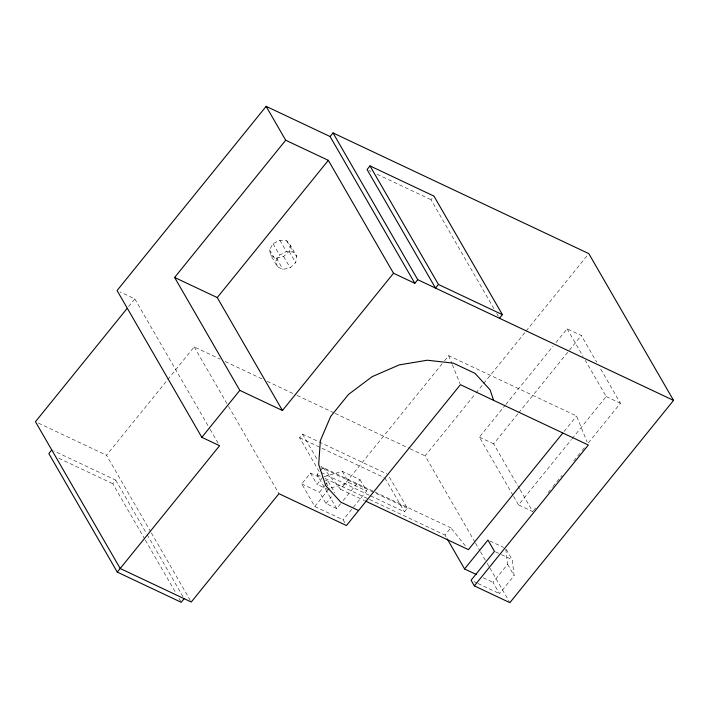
<?xml version="1.0" encoding="UTF-8"?>
<svg xmlns="http://www.w3.org/2000/svg" width="709" height="709" viewBox="0 0 709 709"><rect width="100%" height="100%" fill="white"/><g stroke="black" fill="none" stroke-linecap="round" stroke-linejoin="round"><path stroke-width="0.53" stroke-dasharray="3.54 2.66" d="M270.847 255.479L276.421 258.111L283.644 256.481L289.139 251.358L290.318 245.128L286.649 240.723L279.842 240.183L273.071 243.781L269.526 249.816L270.847 255.479L277.37 266.77L282.944 269.402L290.167 267.78L295.653 262.649L296.841 256.419L290.318 245.128M277.37 266.77L276.04 261.116L279.594 255.072L286.356 251.473L293.171 252.014L296.841 256.419M128.577 306.651L134.834 298.923L120.025 291.94M150.813 531.989L106.501 455.24L167.049 380.432M167.749 379.572L194.195 346.896L220.18 359.162M144.787 539.186L112.775 483.724L115.7 480.117L53.742 450.88M493.951 308.699L431.019 199.699L433.943 196.092M319.174 471.591L299.615 437.719L302.539 434.103L386.813 473.869M344.813 522.71L343.183 519.883L314.761 506.474L301.724 483.892L310.489 473.063L321.345 478.185M340.559 503.78L336.66 508.592L317.109 474.72L319.706 471.512M320.353 470.705L322.95 467.497L373.909 491.541M328.382 489.715L317.012 484.353L322.852 477.13M336.66 508.592L326.007 503.567L319.484 492.276L324.208 486.445M324.882 485.612L328.258 481.438L325.289 480.046M314.761 506.474L329.375 488.421L348.801 482.616L366.562 490.991L343.183 519.883M326.007 503.567L331.484 496.796M322.95 467.497L340.542 489.29L443.834 361.661M444.534 360.81L448.691 355.67L576.585 416.015L587.114 442.035M343.183 500.536L360.048 479.701L342.279 471.325L323.88 476.82M474.968 542.208L425.116 455.86L475.269 393.894M475.961 393.034L482.926 384.429M483.627 383.569L525.422 331.936M526.113 331.068L587.406 255.337M370.639 495.875L404.44 511.827L407.365 508.211L387.805 474.339M513.015 495.343L479.417 437.143L505.162 405.326M505.863 404.467L553.18 345.992M555.971 342.553L567.103 328.799L581.309 335.499L596.739 362.219M519.52 488.687L493.624 443.843L517.987 413.746M518.678 412.886L581.309 335.499M446.076 536.935L445.004 535.073L450.844 527.851L466.407 547.126M564.107 431.435L576.585 416.015M520.069 489.644L532.743 511.588L518.527 504.888L571.419 439.536M572.119 438.676L606.213 396.544L585.279 360.278M533.434 510.728L536.217 507.289M548.048 492.675L552.222 487.517M552.923 486.658L561.971 475.473M573.803 460.859L581.451 451.403M582.151 450.543L584.934 447.104M588.417 442.806L620.428 403.244L599.495 366.987M506.253 549.378L512.226 559.729L514.114 575.593L499.499 593.646L492.985 582.355L507.6 564.302L505.703 548.438M369.07 170.47L371.064 171.41M377.064 174.246L431.019 199.699M606.213 396.544L620.428 403.244M479.417 437.143L493.624 443.843M225.178 361.519L262.17 378.969M267.169 381.327L296.158 395.01M297.16 395.48L334.152 412.93M335.144 413.409L409.12 448.31M410.121 448.788L425.116 455.86M299.615 437.719L383.897 477.485M489.919 540.985L503.736 547.508M374.91 492.019L450.844 527.851M407.365 508.211L322.099 467.975L321.009 466.097M495.449 551.815L500.386 554.137M501.369 554.606L512.226 559.729M321.15 472.522L369.646 495.405M317.109 474.72L321.062 476.59M325.023 478.46L368.591 499.012M369.584 499.482L445.004 535.073M340.542 489.29L364.523 500.607M301.724 483.892L319.484 492.276M483.237 577.764L492.985 582.355M474.037 581.637L476.997 583.028M477.99 583.498L499.499 593.646M38.454 423.131L106.501 455.24M58.82 458.262L112.775 483.724M567.103 328.799L583.082 356.467M496.708 313.475L498.365 316.347M513.573 496.3L518.527 504.888M507.6 564.302L514.114 575.593M475.526 543.165L479.958 550.84M480.507 551.797L486.604 562.352M487.154 563.309L489.37 567.147M489.928 568.113L509.31 601.684M286.649 240.723L293.171 252.014M289.139 251.358L295.653 262.649M279.842 240.183L286.356 251.473M283.644 256.481L290.167 267.78M273.071 243.781L279.594 255.072M276.421 258.111L282.944 269.402M269.526 249.816L276.04 261.116M384.881 477.955L404.44 511.827M360.048 479.701L366.562 490.991M342.279 471.325L348.801 482.616M302.539 434.103L317.207 459.512M328.258 481.438L334.772 492.728M326.113 482.776L329.375 488.421M310.489 473.063L317.012 484.353M194.195 346.896L227.979 405.415M228.537 406.381L278.938 493.686M134.834 298.923L209.607 428.44M210.156 429.397L219.577 445.704M151.371 532.946L191.253 602.03M115.7 480.117L146.612 533.655M147.162 534.613L183.046 596.765M145.345 540.134L175.699 592.724M179.014 598.458L181.22 602.287M448.691 355.67L451.934 363.673M452.333 364.674L460.035 383.684"/><path stroke-width="1.06" d="M330.084 136.527L333.008 132.92L417.752 279.701L414.836 283.316L330.084 136.527L266.141 106.35L117.065 290.539L201.817 437.329L219.577 445.704L117.277 572.11L181.22 602.287L184.145 598.671M127.186 308.371L35.45 421.713L120.193 568.494L191.253 602.03L278.938 493.686L346.444 525.529L460.433 384.686L588.337 445.03L474.339 585.882L509.868 602.65L673.55 400.399L588.807 253.618L333.008 132.92M285.692 140.231L328.329 160.34L393.513 273.257L282.448 410.493L239.81 390.375L174.618 277.467L285.692 140.231L266.141 106.35M51.748 449.94L48.824 453.547L117.277 572.11M282.448 410.493L217.255 297.576L328.329 160.34M369.992 165.915L367.067 169.531L435.521 288.084L438.446 284.477L369.992 165.915L433.943 196.092L502.389 314.645L499.464 318.261M201.817 437.329L239.81 390.375M562.724 433.146L468.436 549.643L365.525 501.077M476.315 574.494L464.563 568.946L487.943 540.054L494.465 551.345L471.077 580.237L474.339 585.882M438.446 284.477L502.389 314.645M417.752 279.701L673.55 400.399M393.513 273.257L414.836 283.316M174.618 277.467L217.255 297.576M358.568 510.542L340.825 502.176L325.732 485.647L318.687 464.43L320.371 440.608L330.624 416.511L348.447 394.488L372.092 376.701L399.247 364.896L427.243 360.225L453.352 363.141L475.021 373.359L490.114 389.888L493.579 400.328M447.149 538.796L464.563 568.946"/></g></svg>
